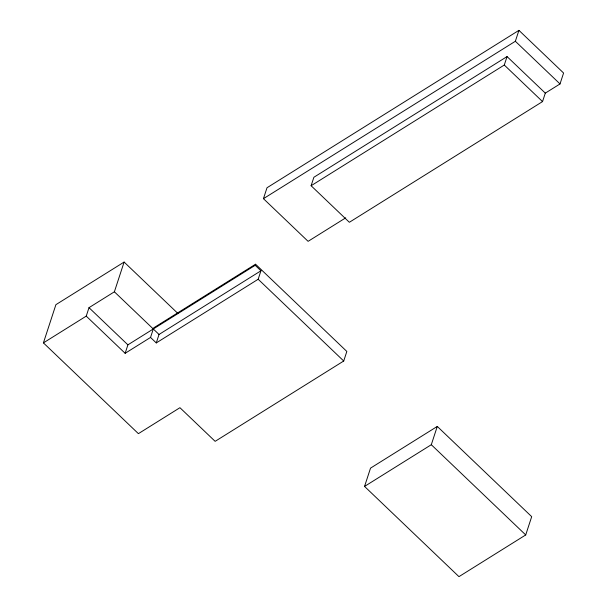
<?xml version="1.0" encoding="UTF-8"?>
<svg xmlns="http://www.w3.org/2000/svg" width="607" height="607" viewBox="0 0 607 607"><rect width="100%" height="100%" fill="white"/><g stroke="black" fill="none" stroke-linecap="round" stroke-linejoin="round"><path stroke-width="0.91" d="M124.116 262.057L114.389 291.8L89.001 307.666L86.24 316.126L125.141 353.304L150.528 337.439L153.647 327.886L255.555 264.212L346.84 351.453L343.721 361.006L215.144 441.342L179.938 407.699L138.404 433.656L43.416 342.879L55.905 304.668L124.116 262.057L178.094 313.644M125.141 353.304L127.902 344.844L255.198 265.305L255.555 264.212M150.528 337.439L156.272 342.925L159.034 334.465L260.942 270.79L255.198 265.305M345.724 217.837L308.098 241.343L263.446 198.671L267.012 187.753L518.932 30.35L563.584 73.022L560.018 83.941L545.306 93.129L542.537 101.589L349.359 222.291L311.11 185.734L313.872 177.274L507.05 56.572L545.306 93.129M156.272 342.925L258.172 279.25L260.942 270.79M364.549 486.419L370.528 468.134L437.283 426.425L531.694 516.656L525.715 534.942L458.96 576.65L364.549 486.419L431.304 444.711L437.283 426.425M311.11 185.734L504.288 65.032L507.05 56.572M263.446 198.671L515.358 41.268L518.932 30.35M43.416 342.879L86.24 316.126M515.358 41.268L560.018 83.941M504.288 65.032L542.537 101.589M258.172 279.25L343.721 361.006M431.304 444.711L525.715 534.942M114.389 291.8L159.034 334.465M89.001 307.666L127.902 344.844"/></g></svg>
